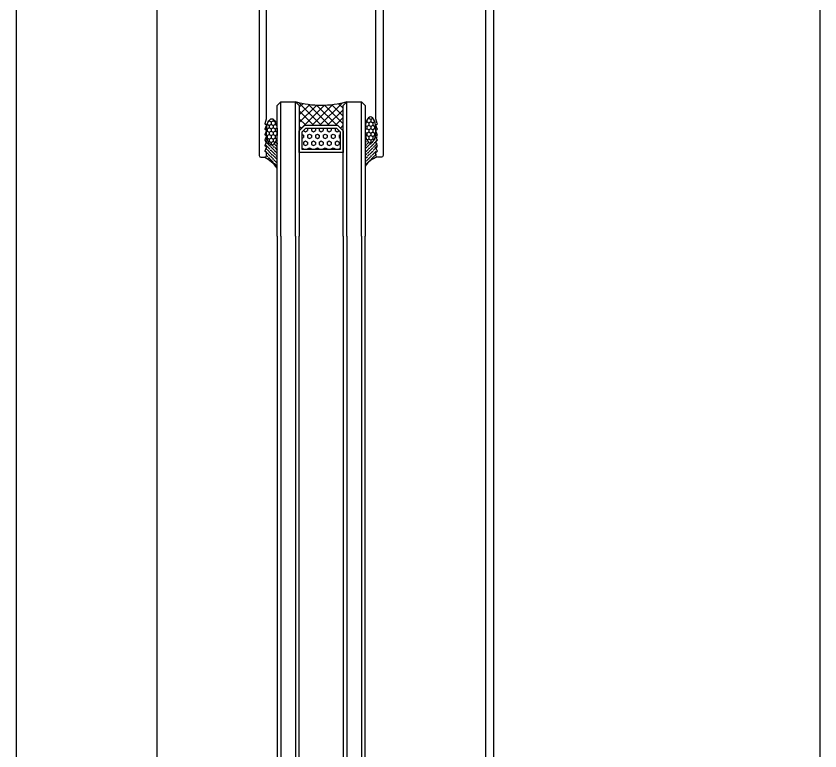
# Model space of a CAD drawing. Header units: millimetres. Extents: x 161920 to 181521, y -136232 to -127655.
# Drawn here: x 181013.2 to 181233.2, y -128537.1 to -128335.9 of the extents above; entities that cross this region are included whole.
import ezdxf

# ---------------------------------------------------------------- set-up
doc = ezdxf.new("R2010")
doc.units = ezdxf.units.MM
doc.header["$LTSCALE"] = 10
for name, color, linetype in [('2-NORM', 3, 'Continuous'), ('2MB1', 3, 'Continuous'), ('2PJ', 4, 'Continuous'), ('2TC', 8, 'Continuous'), ('2ZC', 3, 'Continuous'), ('填充层', 8, 'Continuous'), ('标注层', 6, 'Continuous'), ('看线层', 4, 'Continuous')]:
    doc.layers.add(name, color=color, linetype=linetype)

# ---------------------------------------------------------------- blocks, each defined once
blk = doc.blocks.new('ZKB6+12+62')
at = {"layer": '填充层'}
h = blk.add_hatch(dxfattribs=at)
h.set_pattern_fill('HEX', color=256, scale=5, style=0)
h.set_pattern_definition([(180, (167680.8539592087, 413933.6088601112), (0, 1.082531755), [0.625, -1.25]), (60.00000000000001, (167680.8539592087, 413933.6088601112), (0.9375000002333521, -0.5412658774999999), [0.624999999999999, -1.249999999999998]), (120, (167680.2289592087, 413933.6088601112), (0.937500000233352, 0.5412658775000002), [0.625, -1.25])])
h.paths.add_polyline_path([(-47.95430257926637, 4.014183873470756), (-47.95430257926637, 12.41418387349404), (-48.95430257926637, 13.41418387349404), (-53.75627671074471, 13.41418387349404), (-53.75627671074471, 3.014183873470756), (-48.95430257926637, 3.014183873470756)])
at = {"layer": '填充层', "ltscale": 3}
h = blk.add_hatch(dxfattribs=at)
h.set_pattern_fill('ANSI37', color=256, scale=12, style=0)
h.set_pattern_definition([(315, (-165.733893356155, 7986.186039857668), (1.060660171779821, 1.060660171779821), []), (45.00000000000001, (-165.733893356155, 7986.186039857668), (-1.060660171779821, 1.060660171779821), [])])
edge = h.paths.add_edge_path()
edge.add_arc((-16.74587691949273, 8.213210685818922), 25.00000000017123, 166.1106010484918, 193.8836817748798, ccw=False)
edge.add_line((-41.01489973774005, 14.21442151827796), (-48.65434311782883, 14.21473129563674))
edge.add_line((-48.65434311782883, 14.21473129563674), (-47.15440394367033, 12.71467047229817))
edge.add_line((-47.15440394367033, 12.71467047229817), (-47.15476889126876, 3.71467047969054))
edge.add_line((-47.15476889126876, 3.71467047969054), (-48.65482971454912, 2.214731305473833))
edge.add_line((-48.65482971454912, 2.214731305473833), (-41.01549843908288, 2.214421532655251))
at = {"layer": '2MB1', "color": 8}
for p, q in [((-77.48299373431655, 19.21418391082261), (-40.74558495540987, 19.21419265225995)), ((-77.48299373431655, 15.21419225609861), (-40.74558495540987, 15.21420099744864)), ((-77.48299373431655, 1.214200601229095), (-40.74558495540987, 1.214209342651884)), ((-77.48299373431655, -2.785791053509456), (-40.74558495540987, -2.785782312159427))]:
    blk.add_line(p, q, dxfattribs=at)
at = {"layer": '2MB1'}
for points in [[(-77.48299373431655, 14.21419305431482), (-41.74558495540987, 14.21420078069787), (-40.7455844898941, 15.21419243549462), (-40.7455844898941, 19.21419243549462), (-41.74558495540987, 20.21418409030593), (-77.48299373431655, 20.21417760803888)], [(-77.48299373431655, -3.785790255278698), (-41.74558495540987, -3.785782528910204), (-40.7455844898941, -2.785790874113445), (-40.7455844898941, 1.214209125886555), (-41.74558495540987, 2.214200780697865), (-77.48299373431655, 2.214194298430812)]]:
    blk.add_lwpolyline(points, dxfattribs=at)
at = {"layer": '看线层'}
for points in [[(-47.1543025792198, 3.714183873482398), (-47.1543025792198, 12.7141838734824), (-48.6543025792198, 14.2141838734824), (-54.55627671079128, 14.2141838734824), (-54.55627671079128, 2.214183873482398), (-48.6543025792198, 2.214183873482398)], [(-47.95430257926637, 4.014183873470756), (-47.95430257926637, 12.41418387349404), (-48.95430257926637, 13.41418387349404), (-53.75627671074471, 13.41418387349404), (-53.75627671074471, 3.014183873470756), (-48.95430257926637, 3.014183873470756)]]:
    blk.add_lwpolyline(points, close=True, dxfattribs=at)
blk.add_arc((-16.74587691947818, 8.213210685746162), 25.0000000001766, 163.7374719635877, 196.2578814074256, dxfattribs=at)
blk = doc.blocks.new('A$C1A1D2990')
at = {"layer": '2TC'}
h = blk.add_hatch(dxfattribs=at)
h.set_pattern_fill('玻璃5', color=256, scale=5, style=0)
h.set_pattern_definition([(0, (-13749.80706092356, -6473.760989379777), (0.9375, 0.541265875), [0.625, -1.25]), (120, (-13749.80706092356, -6473.760989379777), (-0.9374999979516123, 0.5412658785479114), [0.6249999999999997, -1.249999999999999]), (59.99999999999999, (-13749.80706092356, -6473.760989379777), (2.048387709452371e-09, 1.082531753547911), [-1.25, 0.625])])
edge = h.paths.add_edge_path()
edge.add_ellipse((-6.961020819988335, 2.000001604115823), major_axis=(3.602635858484396, 6.534669561979883e-07), ratio=0.4163622589230718, start_angle=0, end_angle=360)
h = blk.add_hatch(dxfattribs=at)
h.set_pattern_fill('ANSI36', color=256, scale=5, style=0)
h.set_pattern_definition([(45, (-13749.80706092356, -6473.760989379777), (0.3314563036811942, 1.215339780164378), [1.5625, -0.3125, 0, -0.3125])])
edge = h.paths.add_edge_path()
edge.add_line((2.951709846201993, 3.500005006259016), (-6.961021091919974, 3.500003208229828))
edge.add_ellipse((-6.961020819988335, 2.000001604115823), major_axis=(3.602635858484396, 6.534669561979883e-07), ratio=0.4163622589230718, start_angle=269.9999750394276, end_angle=450.0000000000171, ccw=False)
edge.add_line((-6.961022117378889, 0.5), (-6, 0.5))
edge.add_line((-6, 0.5), (-5.294117647059466, 0.1235294117650483))
edge.add_arc((-5.200000000000728, 0.2999999999992724), 0.200000000000005, 241.9275130640244, 360)
edge.add_arc((-4.799999999999272, 0.2999999999992724), 0.1999999999990621, 48.189685104767875, 180, ccw=False)
edge.add_line((-4.666666666667879, 0.4490711984999507), (-4.333333333328483, 0.1509288014985941))
edge.add_arc((-4.19999999999709, 0.2999999999992724), 0.1999999999990321, 228.1896851047679, 360)
edge.add_arc((-3.799999999999272, 0.2999999999992724), 0.199999999999062, 48.189685104767875, 180, ccw=False)
edge.add_line((-3.666666666667879, 0.4490711984999507), (-3.333333333328483, 0.1509288014985941))
edge.add_arc((-3.19999999999709, 0.2999999999992724), 0.1999999999990321, 228.1896851047679, 360)
edge.add_arc((-2.799999999999272, 0.2999999999992724), 0.199999999999062, 48.189685104767875, 180, ccw=False)
edge.add_line((-2.666666666667879, 0.4490711984999507), (-2.333333333328483, 0.1509288014985941))
edge.add_arc((-2.19999999999709, 0.2999999999992724), 0.1999999999990321, 228.1896851047679, 360)
edge.add_arc((-1.799999999999272, 0.2999999999992724), 0.199999999999062, 48.189685104767875, 180, ccw=False)
edge.add_line((-1.666666666667879, 0.4490711984999507), (-1.333333333328483, 0.1509288014985941))
edge.add_arc((-1.19999999999709, 0.2999999999992724), 0.1999999999991337, 228.1896851047679, 360)
edge.add_arc((-0.7999999999992724, 0.2999999999992724), 0.200000000000955, 90, 180, ccw=False)
edge.add_line((-0.7999999999992724, 0.5), (-0.5, 0.5))
edge.add_arc((-0.5, 0), 0.5, 0, 90, ccw=False)
edge.add_arc((9.85249927741097, -5.314394140454169), 11.19439712943134, 128.0573771707031, 151.6577746417421, ccw=False)
at = {"layer": '2PJ'}
blk.add_arc((9.85249927741097, -5.31439414045235), 11.19439712943141, 128.0573771707018, 151.6577746417409, dxfattribs=at)
blk.add_ellipse((-6.961020819988335, 2.000001604115823), major_axis=(3.602635858484396, 6.534669561979883e-07), ratio=0.4163622589230718, dxfattribs=at)

msp = doc.modelspace()

# ---------------------------------------------------------------- hatches: boundary and pattern name
at = {"layer": '2TC'}
h = msp.add_hatch(dxfattribs=at)
h.set_pattern_fill('玻璃5', color=256, scale=5, angle=90, style=0)
h.set_pattern_definition([(270, (187585.9523449166, -114624.262243824), (-0.541265875, -0.9374999999999999), [0.625, -1.25]), (150, (187585.9523449166, -114624.262243824), (-0.5412658785479114, 0.9374999979516124), [0.6249999999999996, -1.249999999999999]), (210, (187585.9523449166, -114624.262243824), (-1.082531753547911, -2.048387643166418e-09), [-1.25, 0.625])])
edge = h.paths.add_edge_path()
edge.add_ellipse((181110.1913539327, -128367.1082839276), major_axis=(6.534860457766287e-07, 3.602635858478607), ratio=0.4163622589237408, start_angle=0, end_angle=360, ccw=False)
h = msp.add_hatch(dxfattribs=at)
h.set_pattern_fill('ANSI36', color=256, scale=5, angle=90, style=0)
h.set_pattern_definition([(225, (187585.9523449166, -114624.262243824), (-1.215339780164378, -0.3314563036811941), [1.5625, -0.3125, 0, -0.3125])])
edge = h.paths.add_edge_path()
edge.add_line((181108.6913505305, -128377.0210145938), (181108.6913523286, -128367.1082836557))
edge.add_ellipse((181110.1913539327, -128367.1082839276), major_axis=(-6.534669564185862e-07, -3.602635858484396), ratio=0.4163622589230718, start_angle=-90.0000000000171, end_angle=90.00002496057239)
edge.add_line((181111.6913555368, -128367.1082826302), (181111.6913555368, -128368.0693047476))
edge.add_line((181111.6913555368, -128368.0693047476), (181112.067826125, -128368.7751871005))
edge.add_arc((181111.8913555368, -128368.8693047476), 0.200000000000005, -90, 28.072486935975576, ccw=False)
edge.add_arc((181111.8913555368, -128369.2693047476), 0.1999999999990621, 90, 221.8103148952321)
edge.add_line((181111.7422843383, -128369.4026380809), (181112.0404267353, -128369.7359714143))
edge.add_arc((181111.8913555368, -128369.8693047476), 0.1999999999990321, -90, 41.810314895232125, ccw=False)
edge.add_arc((181111.8913555368, -128370.2693047476), 0.199999999999062, 90, 221.8103148952321)
edge.add_line((181111.7422843383, -128370.4026380809), (181112.0404267353, -128370.7359714143))
edge.add_arc((181111.8913555368, -128370.8693047476), 0.1999999999990321, -90, 41.810314895232125, ccw=False)
edge.add_arc((181111.8913555368, -128371.2693047476), 0.199999999999062, 90, 221.8103148952321)
edge.add_line((181111.7422843383, -128371.4026380809), (181112.0404267353, -128371.7359714143))
edge.add_arc((181111.8913555368, -128371.8693047476), 0.1999999999990321, -90, 41.810314895232125, ccw=False)
edge.add_arc((181111.8913555368, -128372.2693047476), 0.199999999999062, 90, 221.8103148952321)
edge.add_line((181111.7422843383, -128372.4026380809), (181112.0404267353, -128372.7359714143))
edge.add_arc((181111.8913555368, -128372.8693047476), 0.1999999999991337, -90, 41.810314895232125, ccw=False)
edge.add_arc((181111.8913555368, -128373.2693047476), 0.200000000000955, 90, 180)
edge.add_line((181111.6913555368, -128373.2693047476), (181111.6913555368, -128373.5693047476))
edge.add_arc((181112.1913555368, -128373.5693047476), 0.5, 180, 270)
edge.add_arc((181117.5057496772, -128383.921804025), 11.19439712943134, 118.3422253582579, 141.9426228292969)

# ---------------------------------------------------------------- linework, layer by layer
at = {"layer": '2-NORM', "color": 134}
for p, q in [((181013.1910927836, -128324.5693042821), (181013.1910927836, -130704.5692058807)), ((181051.691250377, -128324.5693042821), (181051.691250377, -130704.5692058807)), ((181141.6893040015, -128324.5693042821), (181141.6893040015, -128654.5692058768)), ((181143.8893040015, -128324.5693042821), (181143.8913384625, -130655.0692058768)), ((181233.1912096024, -128324.5693042821), (181233.1912096024, -130709.5692058807))]:
    msp.add_line(p, q, dxfattribs=at)
at = {"layer": '2MB1', "color": 8}
for p, q in [((181085.69127545, -128396.1352979672), (181085.6913750135, -128649.9391440749)), ((181089.6912671047, -128396.1352979672), (181089.6913666683, -128649.9391440749)), ((181103.6912587596, -128396.1352979672), (181103.6913583231, -128649.9391440749)), ((181107.6912504144, -128396.1352979672), (181107.6913499779, -128649.9391440749))]:
    msp.add_line(p, q, dxfattribs=at)
at = {"layer": '2MB1'}
for points in [[(181084.6912762482, -128396.1352979672), (181084.6913747967, -128648.9391440749), (181085.6913664515, -128649.9391445404), (181089.6913664515, -128649.9391445404), (181090.6913581063, -128648.9391440749), (181090.6912608019, -128396.1352979672)], [(181102.6912595578, -128396.1352979672), (181102.6913581063, -128648.9391440749), (181103.6913497611, -128649.9391445404), (181107.6913497611, -128649.9391445404), (181108.6913414159, -128648.9391440749), (181108.6912441115, -128396.1352979672)]]:
    msp.add_lwpolyline(points, dxfattribs=at)
at = {"layer": '2PJ'}
msp.add_arc((181113.6009790675, -128380.156607453), 5.825495253597183, 106.29593940219, 147.4351781033584, dxfattribs=at)
at = {"layer": '2PJ', "extrusion": (0, 0, -1)}
msp.add_ellipse((181110.1913539327, -128367.1082839276), major_axis=(6.534860457766287e-07, 3.602635858478607), ratio=0.4163622589237408, start_param=3.141592653577966, end_param=9.424777960757552, dxfattribs=at)
at = {"layer": '2ZC'}
for points in [[(181079.7163527537, -128324.5692065087), (181079.7163527537, -128374.0693042821, 0.414213562373095), (181080.2163527537, -128374.5693042821), (181081.2163527537, -128374.5693042821, 0.414213562373095), (181081.7163527537, -128374.0693042821), (181081.7163527537, -128373.2693042821, 0.414213562373095), (181081.5163527537, -128373.0693042821, -0.5279300905751021), (181081.3300445579, -128372.7965770094), (181081.7026609494, -128371.8420315548, 0.527930090574967), (181081.5163527537, -128371.5693042821, -0.5279300905750401), (181081.3300445579, -128371.2965770094), (181081.7026609494, -128370.3420315548, 0.5279300905750404), (181081.5163527537, -128370.0693042821, -0.5279300905751021), (181081.3300445579, -128369.7965770094), (181081.7026609494, -128368.8420315548, 0.5279300905880764), (181081.5163527537, -128368.5693042821, -0.5279300905751021), (181081.3300445579, -128368.2965770094), (181081.7026609494, -128367.3420315548, 0.527930090574967), (181081.5163527537, -128367.0693042821, -0.5279300905750401), (181081.3300445579, -128366.7965770094), (181081.7026609494, -128365.8420315548, 0.5279300905750404), (181081.5163527537, -128365.5693042821, -0.5067383491825923), (181081.3256013086, -128365.3091886751), (181081.7163527537, -128364.0693042821), (181081.7163527537, -128324.5692065087)], [(181113.6661480003, -128324.5692065087), (181113.6661480003, -128374.0693042821, -0.414213562373095), (181113.1661480003, -128374.5693042821), (181112.1661480003, -128374.5693042821, -0.414213562373095), (181111.6661480003, -128374.0693042821), (181111.6661480003, -128373.2693042821, -0.414213562373095), (181111.8661480003, -128373.0693042821, 0.5279300905751021), (181112.052456196, -128372.7965770094), (181111.6798398045, -128371.8420315548, -0.527930090574967), (181111.8661480003, -128371.5693042821, 0.5279300905750401), (181112.052456196, -128371.2965770094), (181111.6798398045, -128370.3420315548, -0.5279300905750404), (181111.8661480003, -128370.0693042821, 0.5279300905751021), (181112.052456196, -128369.7965770094), (181111.6798398045, -128368.8420315548, -0.5279300905880764), (181111.8661480003, -128368.5693042821, 0.5279300905751021), (181112.052456196, -128368.2965770094), (181111.6798398045, -128367.3420315548, -0.527930090574967), (181111.8661480003, -128367.0693042821, 0.5279300905750401), (181112.052456196, -128366.7965770094), (181111.6798398045, -128365.8420315548, -0.5279300905750404), (181111.8661480003, -128365.5693042821, 0.5067383491825923), (181112.0568994454, -128365.3091886751), (181111.6661480003, -128364.0693042821), (181111.6661480003, -128324.5692065087)]]:
    msp.add_lwpolyline(points, format="xyb", dxfattribs=at)

# ---------------------------------------------------------------- block references
at = {"layer": '填充层', "xscale": -1, "rotation": 270}
msp.add_blockref('ZKB6+12+62', (181088.4770665035, -128318.6523042329), dxfattribs=at)
at = {"layer": '标注层', "rotation": 270}
msp.add_blockref('A$C1A1D2990', (181081.1913499705, -128374.5693047476), dxfattribs=at)

doc.saveas('drawing.dxf')
